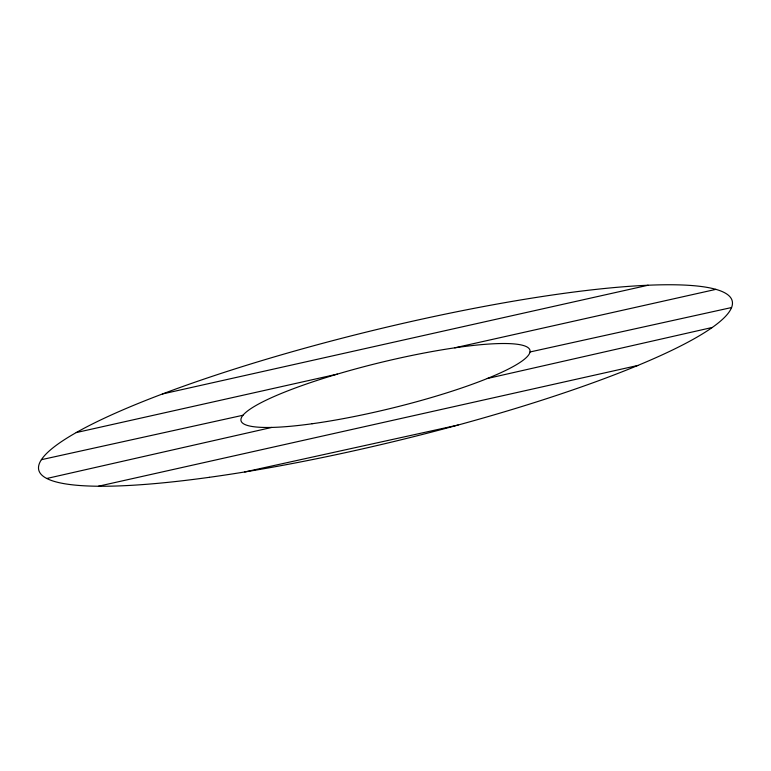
<?xml version="1.0" encoding="UTF-8"?>
<svg xmlns="http://www.w3.org/2000/svg" width="771" height="771" viewBox="0 0 771 771"><rect width="100%" height="100%" fill="white"/><g stroke="black" fill="none" stroke-linecap="round" stroke-linejoin="round"><path stroke-width="1.16" d="M46.819 478.483L271.806 427.423M487.282 378.522L712.279 327.463M162.44 393.971L648.122 285.231M76.242 432.57L337.39 374.108M454.745 347.827L715.893 289.366M98.428 486.231L637.79 365.473M41.422 459.68L242.99 415.251M529.995 351.981L731.563 307.542M244.744 471.958L458.138 425.023M312.12 423.751A148.687 23.515 -13.7 0 0 530.062 351.403A148.687 23.515 -13.7 0 0 314.317 381.337A148.687 23.515 -13.7 0 0 312.12 423.751M209.394 477.307A356.857 56.437 -13.7 0 0 732.45 303.668A356.857 56.437 -13.7 0 0 214.656 375.516A356.857 56.437 -13.7 0 0 209.394 477.307"/></g></svg>
